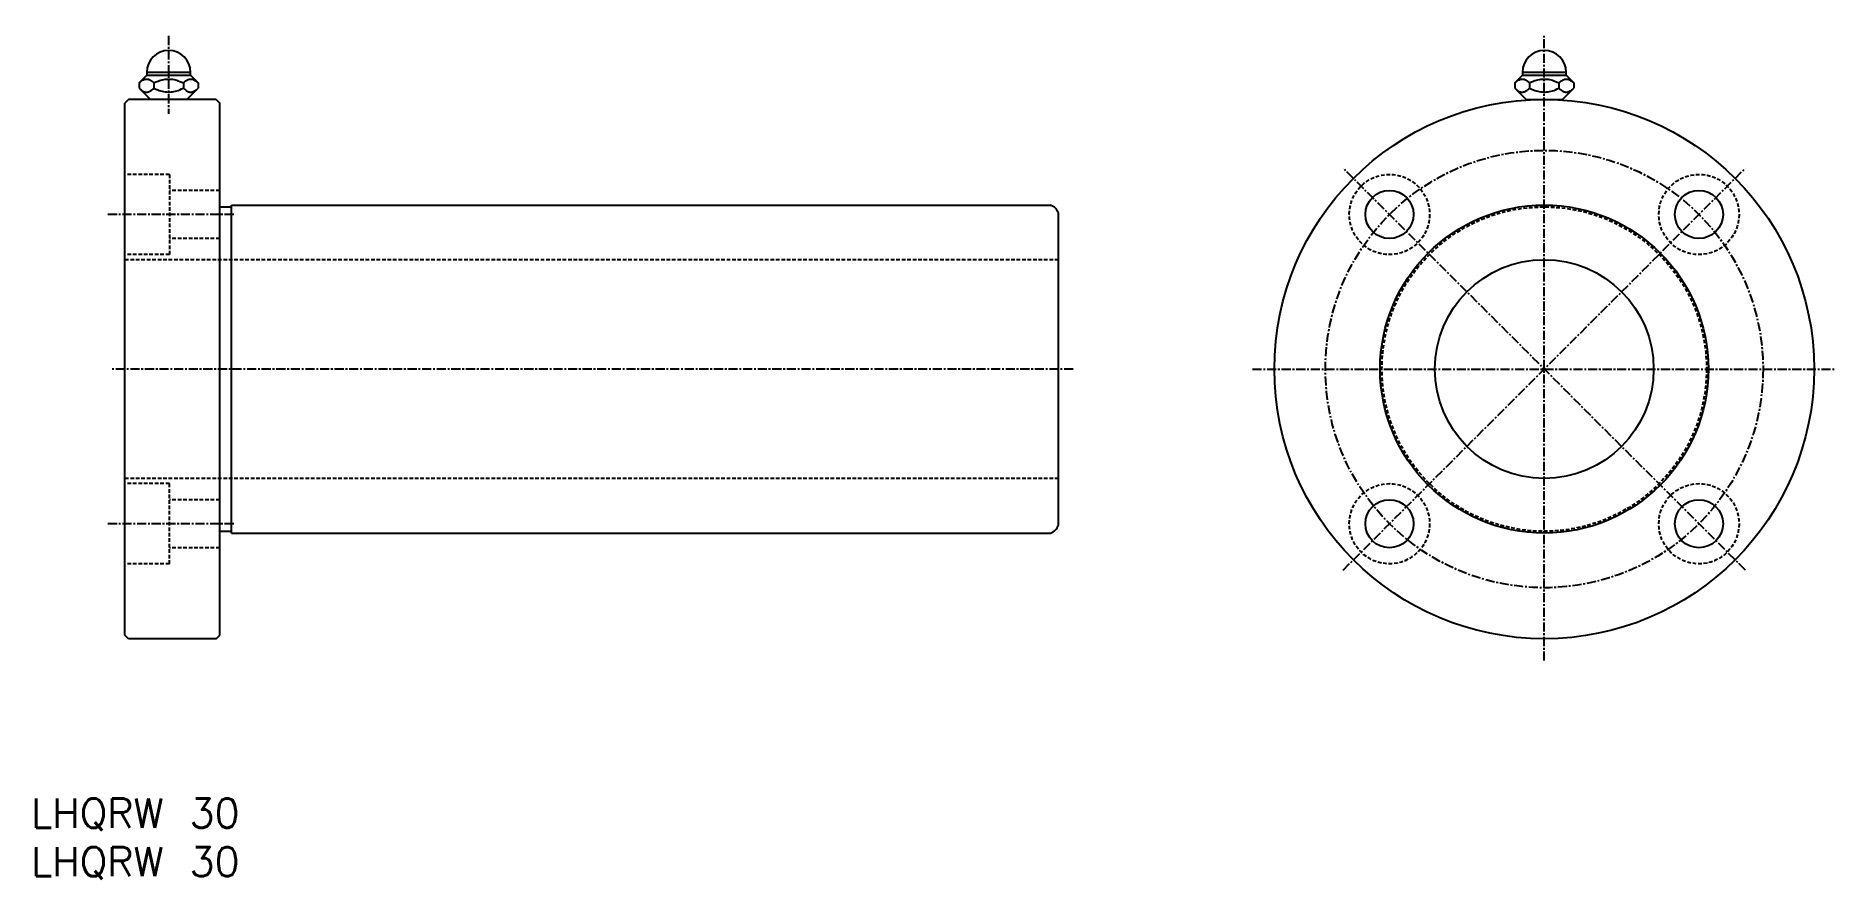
# Model space of a CAD drawing. Extents: x 1163 to 1410, y -533 to -417.
import ezdxf

# ---------------------------------------------------------------- set-up
doc = ezdxf.new("R2010")
doc.units = 0
doc.linetypes.add('CENTER', pattern=[2, 1.25, -0.25, 0.25, -0.25])
doc.linetypes.add('DASHED', pattern=[0.75, 0.5, -0.25])
doc.layers.get('0').update_dxf_attribs({"linetype": 'CONTINUOUS'})
doc.layers.add('CENTER', color=1, linetype='CENTER')
doc.styles.get("Standard").update_dxf_attribs({"font": 'txt.shx', "bigfont": 'bigfont.shx'})

msp = doc.modelspace()

# ---------------------------------------------------------------- linework, layer by layer
at = {"color": 7, "linetype": 'CONTINUOUS'}
for p, q in [((1178.34, -422.43), (1177.29, -423.48)), ((1177.29, -423.48), (1177.43, -423.35)), ((1177.29, -423.48), (1177.29, -424.19)), ((1177.29, -424.19), (1177.43, -424.32)), ((1177.29, -424.19), (1178.84, -425.73)), ((1177.43, -423.35), (1177.57, -423.23)), ((1177.43, -424.32), (1177.57, -424.44)), ((1177.57, -423.23), (1177.72, -423.13)), ((1177.72, -423.13), (1177.81, -423.07)), ((1177.81, -423.07), (1177.9, -423.03)), ((1177.9, -423.03), (1177.99, -422.99)), ((1177.99, -422.99), (1178.08, -422.96)), ((1178.08, -422.96), (1178.18, -422.94)), ((1178.18, -422.94), (1178.26, -422.94)), ((1178.26, -422.94), (1178.34, -422.94)), ((1184.34, -422.03), (1178.34, -422.03)), ((1184.34, -422.03), (1178.34, -422.03)), ((1178.34, -422.03), (1178.34, -422.43)), ((1178.34, -422.43), (1184.34, -422.43)), ((1178.34, -422.94), (1178.42, -422.94)), ((1178.42, -422.94), (1178.5, -422.96)), ((1178.5, -422.96), (1178.59, -422.98)), ((1178.59, -422.98), (1178.67, -423.01)), ((1178.67, -423.01), (1178.75, -423.05)), ((1178.75, -423.05), (1178.83, -423.09)), ((1178.83, -423.09), (1178.95, -423.17)), ((1178.95, -423.17), (1179.08, -423.26)), ((1178.95, -424.5), (1179.08, -424.41)), ((1179.08, -423.26), (1179.2, -423.36)), ((1179.08, -424.41), (1179.2, -424.31)), ((1179.2, -423.36), (1179.32, -423.48)), ((1179.2, -424.31), (1179.32, -424.19)), ((1179.32, -423.48), (1179.59, -423.34)), ((1179.32, -423.48), (1179.32, -424.19)), ((1179.32, -424.19), (1179.58, -424.32)), ((1179.58, -424.32), (1179.85, -424.43)), ((1179.59, -423.34), (1179.88, -423.23)), ((1179.85, -424.43), (1180.04, -424.5)), ((1179.88, -423.23), (1180.07, -423.16)), ((1180.07, -423.16), (1180.27, -423.09)), ((1180.27, -423.09), (1180.47, -423.04)), ((1180.47, -423.04), (1180.67, -423)), ((1180.67, -423), (1180.88, -422.97)), ((1180.88, -422.97), (1181.08, -422.94)), ((1181.08, -422.94), (1181.29, -422.94)), ((1181.29, -422.94), (1181.49, -422.94)), ((1181.49, -422.94), (1181.68, -422.95)), ((1181.68, -422.95), (1181.88, -422.98)), ((1181.88, -422.98), (1182.08, -423.01)), ((1182.08, -423.01), (1182.27, -423.06)), ((1182.27, -423.06), (1182.46, -423.11)), ((1182.46, -423.11), (1182.65, -423.17)), ((1182.65, -423.17), (1182.89, -423.26)), ((1182.65, -424.5), (1182.89, -424.41)), ((1182.89, -423.26), (1183.13, -423.37)), ((1182.89, -424.41), (1183.12, -424.3)), ((1183.12, -424.3), (1183.36, -424.19)), ((1183.13, -423.37), (1183.36, -423.48)), ((1183.36, -423.48), (1183.46, -423.38)), ((1183.36, -423.48), (1183.36, -424.19)), ((1183.36, -424.19), (1183.49, -424.32)), ((1183.46, -423.38), (1183.56, -423.29)), ((1183.49, -424.32), (1183.63, -424.44)), ((1183.56, -423.29), (1183.67, -423.2)), ((1183.67, -423.2), (1183.78, -423.13)), ((1183.78, -423.13), (1183.85, -423.08)), ((1183.84, -425.73), (1185.38, -424.19)), ((1183.85, -423.08), (1183.93, -423.04)), ((1183.93, -423.04), (1184.01, -423.01)), ((1184.01, -423.01), (1184.08, -422.98)), ((1184.08, -422.98), (1184.16, -422.96)), ((1184.16, -422.96), (1184.24, -422.94)), ((1184.24, -422.94), (1184.32, -422.94)), ((1184.32, -422.94), (1184.4, -422.94)), ((1184.34, -422.43), (1184.34, -422.03)), ((1185.38, -423.48), (1184.34, -422.43)), ((1184.4, -422.94), (1184.48, -422.94)), ((1184.48, -422.94), (1184.56, -422.96)), ((1184.56, -422.96), (1184.65, -422.98)), ((1184.65, -422.98), (1184.73, -423.01)), ((1184.73, -423.01), (1184.81, -423.05)), ((1184.81, -423.05), (1184.89, -423.09)), ((1184.89, -423.09), (1184.95, -423.13)), ((1184.95, -423.13), (1185.02, -423.17)), ((1185.02, -423.17), (1185.14, -423.26)), ((1185.02, -424.5), (1185.14, -424.41)), ((1185.14, -423.26), (1185.26, -423.36)), ((1185.14, -424.41), (1185.26, -424.31)), ((1185.26, -423.36), (1185.38, -423.48)), ((1185.26, -424.31), (1185.38, -424.19)), ((1185.38, -423.48), (1185.38, -424.19)), ((1366.92, -422.43), (1365.88, -423.48)), ((1365.88, -423.48), (1366.01, -423.35)), ((1365.88, -423.48), (1365.88, -424.19)), ((1365.88, -424.19), (1366.01, -424.32)), ((1365.88, -424.19), (1367.42, -425.73)), ((1366.01, -423.35), (1366.15, -423.23)), ((1366.01, -424.32), (1366.15, -424.44)), ((1366.15, -423.23), (1366.3, -423.13)), ((1366.3, -423.13), (1366.39, -423.07)), ((1366.39, -423.07), (1366.48, -423.03)), ((1366.48, -423.03), (1366.57, -422.99)), ((1366.57, -422.99), (1366.67, -422.96)), ((1366.67, -422.96), (1366.76, -422.94)), ((1366.76, -422.94), (1366.84, -422.94)), ((1366.84, -422.94), (1366.92, -422.94)), ((1372.92, -422.03), (1366.92, -422.03)), ((1372.92, -422.03), (1366.92, -422.03)), ((1366.92, -422.03), (1366.92, -422.43)), ((1366.92, -422.43), (1372.92, -422.43)), ((1366.92, -422.94), (1367, -422.94)), ((1367, -422.94), (1367.08, -422.96)), ((1367.08, -422.96), (1367.17, -422.98)), ((1367.17, -422.98), (1367.25, -423.01)), ((1367.25, -423.01), (1367.33, -423.05)), ((1367.33, -423.05), (1367.41, -423.09)), ((1367.41, -423.09), (1367.54, -423.17)), ((1367.54, -423.17), (1367.66, -423.26)), ((1367.54, -424.5), (1367.66, -424.41)), ((1367.66, -423.26), (1367.78, -423.36)), ((1367.66, -424.41), (1367.78, -424.31)), ((1367.78, -423.36), (1367.9, -423.48)), ((1367.78, -424.31), (1367.9, -424.19)), ((1367.9, -423.48), (1368.18, -423.34)), ((1367.9, -423.48), (1367.9, -424.19)), ((1367.9, -424.19), (1368.16, -424.32)), ((1368.16, -424.32), (1368.43, -424.43)), ((1368.18, -423.34), (1368.46, -423.23)), ((1368.43, -424.43), (1368.62, -424.5)), ((1368.46, -423.23), (1368.65, -423.16)), ((1368.65, -423.16), (1368.85, -423.09)), ((1368.85, -423.09), (1369.05, -423.04)), ((1369.05, -423.04), (1369.26, -423)), ((1369.26, -423), (1369.46, -422.97)), ((1369.46, -422.97), (1369.67, -422.94)), ((1369.67, -422.94), (1369.87, -422.94)), ((1369.87, -422.94), (1370.07, -422.94)), ((1370.07, -422.94), (1370.27, -422.95)), ((1370.27, -422.95), (1370.46, -422.98)), ((1370.46, -422.98), (1370.66, -423.01)), ((1370.66, -423.01), (1370.85, -423.06)), ((1370.85, -423.06), (1371.04, -423.11)), ((1371.04, -423.11), (1371.23, -423.17)), ((1371.23, -423.17), (1371.47, -423.26)), ((1371.23, -424.5), (1371.47, -424.41)), ((1371.47, -423.26), (1371.71, -423.37)), ((1371.47, -424.41), (1371.71, -424.3)), ((1371.71, -423.37), (1371.94, -423.48)), ((1371.71, -424.3), (1371.94, -424.19)), ((1371.94, -423.48), (1372.04, -423.38)), ((1371.94, -423.48), (1371.94, -424.19)), ((1371.94, -424.19), (1372.08, -424.32)), ((1372.04, -423.38), (1372.15, -423.29)), ((1372.08, -424.32), (1372.22, -424.44)), ((1372.15, -423.29), (1372.25, -423.2)), ((1372.25, -423.2), (1372.36, -423.13)), ((1372.36, -423.13), (1372.43, -423.08)), ((1372.42, -425.73), (1373.96, -424.19)), ((1372.43, -423.08), (1372.51, -423.04)), ((1372.51, -423.04), (1372.59, -423.01)), ((1372.59, -423.01), (1372.66, -422.98)), ((1372.66, -422.98), (1372.74, -422.96)), ((1372.74, -422.96), (1372.82, -422.94)), ((1372.82, -422.94), (1372.9, -422.94)), ((1372.9, -422.94), (1372.98, -422.94)), ((1372.92, -422.43), (1372.92, -422.03)), ((1373.96, -423.48), (1372.92, -422.43)), ((1372.98, -422.94), (1373.06, -422.94)), ((1373.06, -422.94), (1373.15, -422.96)), ((1373.15, -422.96), (1373.23, -422.98)), ((1373.23, -422.98), (1373.31, -423.01)), ((1373.31, -423.01), (1373.39, -423.05)), ((1373.39, -423.05), (1373.47, -423.09)), ((1373.47, -423.09), (1373.54, -423.13)), ((1373.54, -423.13), (1373.6, -423.17)), ((1373.6, -423.17), (1373.72, -423.26)), ((1373.6, -424.5), (1373.72, -424.41)), ((1373.72, -423.26), (1373.84, -423.36)), ((1373.72, -424.41), (1373.84, -424.31)), ((1373.84, -423.36), (1373.96, -423.48)), ((1373.84, -424.31), (1373.96, -424.19)), ((1373.96, -423.48), (1373.96, -424.19)), ((1175.84, -425.73), (1175.34, -426.23)), ((1175.34, -499.23), (1175.34, -426.23)), ((1187.84, -425.73), (1175.84, -425.73)), ((1177.57, -424.44), (1177.72, -424.54)), ((1177.72, -424.54), (1177.81, -424.6)), ((1177.81, -424.6), (1177.9, -424.64)), ((1177.9, -424.64), (1177.99, -424.68)), ((1177.99, -424.68), (1178.08, -424.71)), ((1178.08, -424.71), (1178.18, -424.73)), ((1178.18, -424.73), (1178.26, -424.73)), ((1178.26, -424.73), (1178.34, -424.73)), ((1178.34, -424.73), (1178.42, -424.73)), ((1178.42, -424.73), (1178.5, -424.71)), ((1178.5, -424.71), (1178.59, -424.69)), ((1178.59, -424.69), (1178.67, -424.66)), ((1178.67, -424.66), (1178.75, -424.62)), ((1178.75, -424.62), (1178.83, -424.58)), ((1178.83, -424.58), (1178.95, -424.5)), ((1180.04, -424.5), (1180.24, -424.57)), ((1180.24, -424.57), (1180.45, -424.62)), ((1180.45, -424.62), (1180.65, -424.67)), ((1180.65, -424.67), (1180.86, -424.7)), ((1180.86, -424.7), (1181.06, -424.72)), ((1181.06, -424.72), (1181.27, -424.73)), ((1181.27, -424.73), (1181.47, -424.73)), ((1181.47, -424.73), (1181.67, -424.72)), ((1181.67, -424.72), (1181.87, -424.69)), ((1181.87, -424.69), (1182.07, -424.66)), ((1182.07, -424.66), (1182.26, -424.61)), ((1182.26, -424.61), (1182.46, -424.56)), ((1182.46, -424.56), (1182.65, -424.5)), ((1183.63, -424.44), (1183.78, -424.54)), ((1183.78, -424.54), (1183.87, -424.6)), ((1183.87, -424.6), (1183.96, -424.64)), ((1183.96, -424.64), (1184.05, -424.68)), ((1184.05, -424.68), (1184.15, -424.71)), ((1184.15, -424.71), (1184.24, -424.73)), ((1184.24, -424.73), (1184.32, -424.73)), ((1184.32, -424.73), (1184.4, -424.73)), ((1184.4, -424.73), (1184.48, -424.73)), ((1184.48, -424.73), (1184.56, -424.71)), ((1184.56, -424.71), (1184.65, -424.69)), ((1184.65, -424.69), (1184.73, -424.66)), ((1184.73, -424.66), (1184.81, -424.62)), ((1184.81, -424.62), (1184.89, -424.58)), ((1184.89, -424.58), (1185.02, -424.5)), ((1187.84, -425.73), (1188.34, -426.23)), ((1188.34, -499.23), (1188.34, -426.23)), ((1366.15, -424.44), (1366.3, -424.54)), ((1366.3, -424.54), (1366.39, -424.6)), ((1366.39, -424.6), (1366.48, -424.64)), ((1366.48, -424.64), (1366.57, -424.68)), ((1366.57, -424.68), (1366.67, -424.71)), ((1366.67, -424.71), (1366.76, -424.73)), ((1366.76, -424.73), (1366.84, -424.73)), ((1366.84, -424.73), (1366.92, -424.73)), ((1366.92, -424.73), (1367, -424.73)), ((1367, -424.73), (1367.08, -424.71)), ((1367.08, -424.71), (1367.17, -424.69)), ((1367.17, -424.69), (1367.25, -424.66)), ((1367.25, -424.66), (1367.33, -424.62)), ((1367.33, -424.62), (1367.41, -424.58)), ((1367.41, -424.58), (1367.54, -424.5)), ((1367.42, -425.73), (1372.42, -425.73)), ((1367.42, -425.73), (1367.42, -425.82)), ((1367.82, -425.73), (1367.82, -425.79)), ((1368.62, -424.5), (1368.82, -424.57)), ((1368.82, -424.57), (1369.03, -424.62)), ((1369.03, -424.62), (1369.23, -424.67)), ((1369.23, -424.67), (1369.44, -424.7)), ((1369.44, -424.7), (1369.65, -424.72)), ((1369.65, -424.72), (1369.85, -424.73)), ((1369.85, -424.73), (1370.05, -424.73)), ((1370.05, -424.73), (1370.25, -424.72)), ((1370.25, -424.72), (1370.45, -424.69)), ((1370.45, -424.69), (1370.65, -424.66)), ((1370.65, -424.66), (1370.85, -424.61)), ((1370.85, -424.61), (1371.04, -424.56)), ((1371.04, -424.56), (1371.23, -424.5)), ((1372.02, -425.73), (1372.02, -425.79)), ((1372.22, -424.44), (1372.36, -424.54)), ((1372.36, -424.54), (1372.45, -424.6)), ((1372.42, -425.82), (1372.42, -425.73)), ((1372.45, -424.6), (1372.54, -424.64)), ((1372.54, -424.64), (1372.63, -424.68)), ((1372.63, -424.68), (1372.73, -424.71)), ((1372.73, -424.71), (1372.82, -424.73)), ((1372.82, -424.73), (1372.9, -424.73)), ((1372.9, -424.73), (1372.98, -424.73)), ((1372.98, -424.73), (1373.07, -424.73)), ((1373.07, -424.73), (1373.15, -424.71)), ((1373.15, -424.71), (1373.23, -424.69)), ((1373.23, -424.69), (1373.31, -424.66)), ((1373.31, -424.66), (1373.39, -424.62)), ((1373.39, -424.62), (1373.47, -424.58)), ((1373.47, -424.58), (1373.6, -424.5)), ((1188.34, -440.48), (1189.94, -440.48)), ((1189.94, -485.23), (1189.94, -440.23)), ((1189.94, -440.23), (1302.25, -440.23)), ((1303.34, -484.14), (1303.34, -441.32)), ((1188.34, -484.98), (1189.94, -484.98)), ((1189.94, -485.23), (1302.25, -485.23)), ((1201.46, -485.23), (1201.46, -485.23)), ((1214.59, -485.23), (1214.59, -485.23)), ((1175.84, -499.73), (1175.34, -499.23)), ((1187.84, -499.73), (1175.84, -499.73)), ((1187.84, -499.73), (1188.34, -499.23))]:
    msp.add_line(p, q, dxfattribs=at)
at = {"color": 3, "linetype": 'DASHED'}
for p, q in [((1181.44, -436.02), (1175.34, -436.02)), ((1181.44, -436.02), (1181.44, -447.02)), ((1188.34, -438.22), (1181.44, -438.22)), ((1188.34, -444.82), (1181.44, -444.82)), ((1181.44, -447.02), (1175.34, -447.02)), ((1303.34, -447.73), (1175.34, -447.73)), ((1303.34, -477.73), (1175.34, -477.73)), ((1181.44, -478.45), (1175.34, -478.45)), ((1181.44, -489.45), (1181.44, -478.45)), ((1188.34, -480.65), (1181.44, -480.65)), ((1188.34, -487.25), (1181.44, -487.25)), ((1181.44, -489.45), (1175.34, -489.45))]:
    msp.add_line(p, q, dxfattribs=at)
at = {"color": 7, "linetype": 'CONTINUOUS'}
for centre, radius in [((1369.92, -462.73), 37), ((1348.7, -441.52), 3.3), ((1391.13, -441.52), 3.3), ((1369.92, -462.73), 22.5), ((1369.92, -462.73), 15), ((1348.7, -483.95), 3.3), ((1391.13, -483.95), 3.3)]:
    msp.add_circle(centre, radius, dxfattribs=at)
at = {"color": 3, "linetype": 'DASHED'}
for centre, radius in [((1348.7, -441.52), 5.5), ((1391.13, -441.52), 5.5), ((1369.92, -462.73), 22.25), ((1348.7, -483.95), 5.5), ((1391.13, -483.95), 5.5)]:
    msp.add_circle(centre, radius, dxfattribs=at)
at = {"color": 7, "linetype": 'CONTINUOUS'}
for centre, radius, start, end in [((1181.34, -422.03), 3, 0, 180), ((1369.92, -422.03), 3, 0, 180), ((1301.49, -442.08), 2, 22.3316, 67.6684), ((1301.49, -483.38), 2, 292.3316, 337.6684)]:
    msp.add_arc(centre, radius, start, end, dxfattribs=at)
at = {"layer": 'CENTER', "color": 1, "linetype": 'CENTER'}
for p, q in [((1181.34, -417.03), (1181.34, -427.73)), ((1369.92, -502.73), (1369.92, -417.03)), ((1397.5, -490.31), (1342.34, -435.16)), ((1342.34, -490.31), (1397.5, -435.16)), ((1190.26, -441.52), (1172.99, -441.52)), ((1305.34, -462.73), (1173.34, -462.73)), ((1329.92, -462.73), (1409.92, -462.73)), ((1190.26, -483.95), (1172.99, -483.95))]:
    msp.add_line(p, q, dxfattribs=at)
msp.add_circle((1369.92, -462.73), 30, dxfattribs=at)

# ---------------------------------------------------------------- texts
at = {"color": 7, "linetype": 'CONTINUOUS'}
for p in [(1162.47, -525.65), (1162.47, -532.31)]:
    msp.add_text('LHQRW 30', height=4, dxfattribs=at).set_placement(p)

doc.saveas('drawing.dxf')
